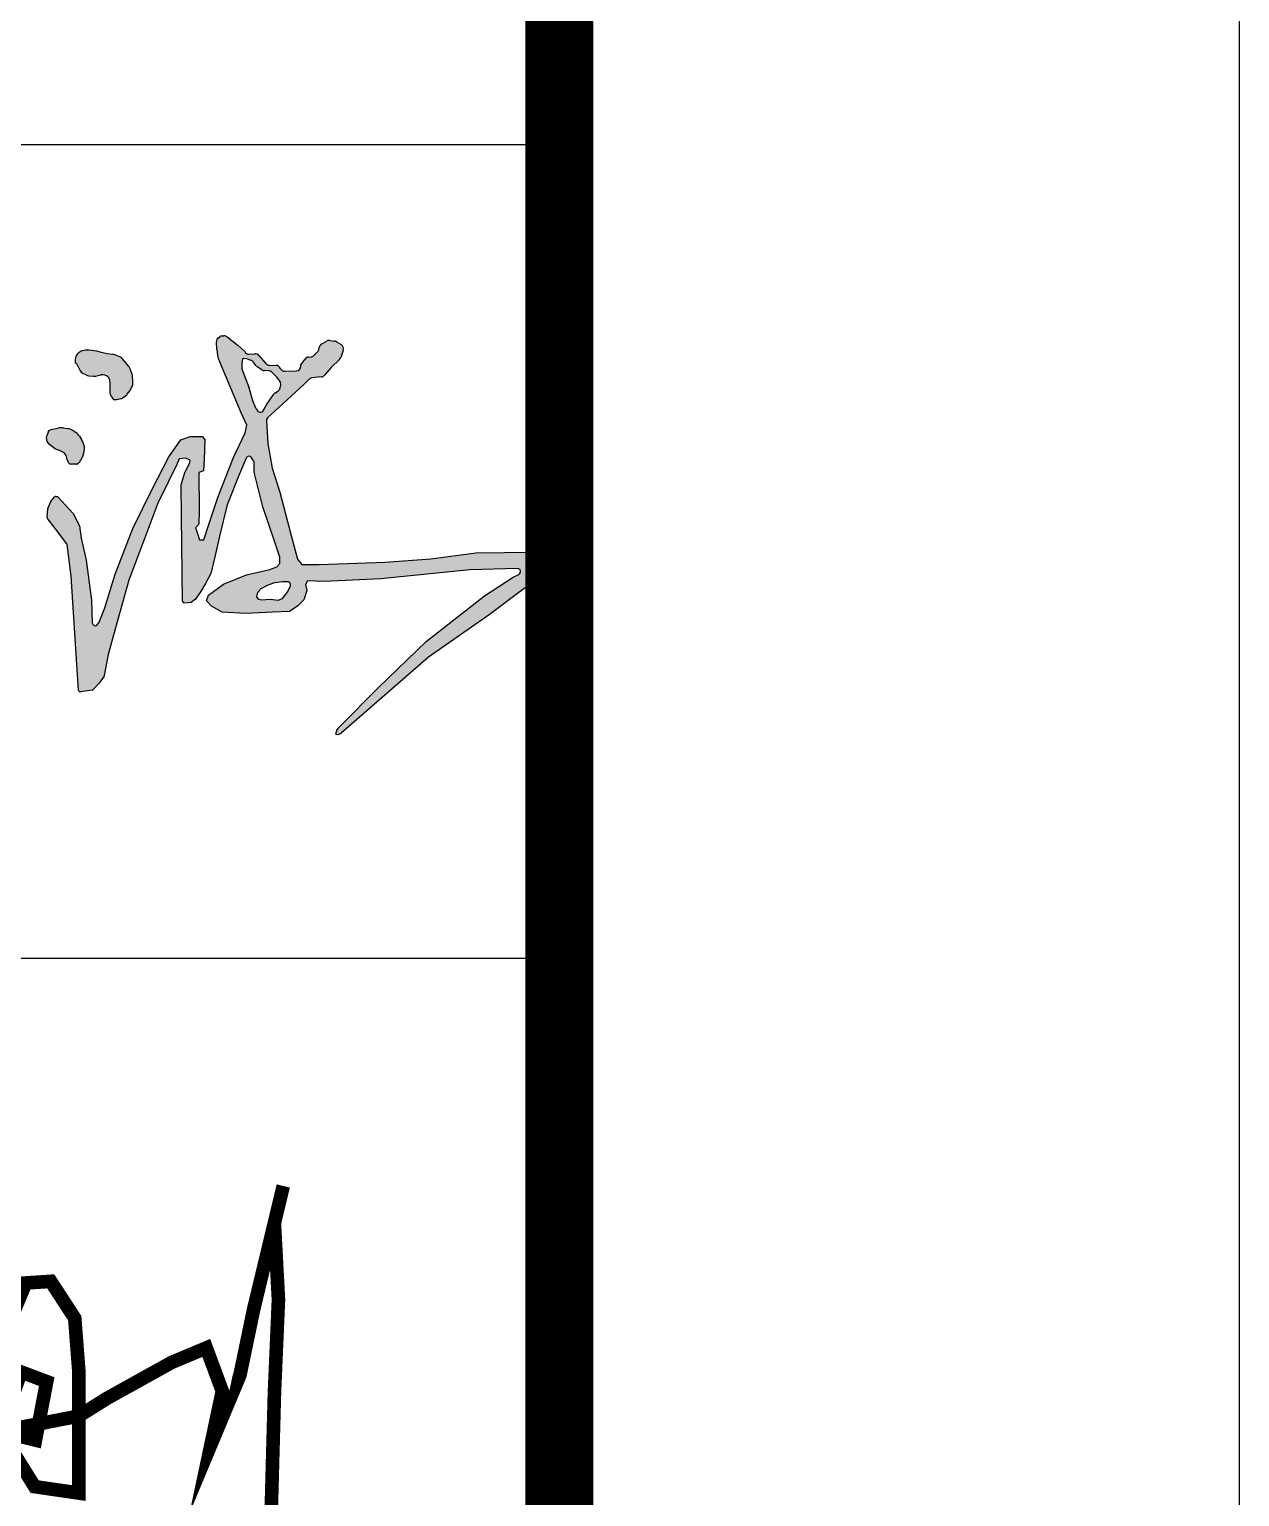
# Model space of a CAD drawing. Extents: x 69728788 to 149766163, y 20718153 to 43663798.
# Drawn here: x 74929901 to 74932569, y 21256933 to 21260166 of the extents above; entities that cross this region are included whole.
import ezdxf

# ---------------------------------------------------------------- set-up
doc = ezdxf.new("R2010")
doc.units = 0
doc.header["$LTSCALE"] = 1000
doc.header["$MEASUREMENT"] = 0
doc.layers.get('0').update_dxf_attribs({"linetype": 'CONTINUOUS'})
for name, color, linetype in [('PUB_TITLE', 4, 'CONTINUOUS'), ('图框', 253, 'CONTINUOUS'), ('签名', 7, 'CONTINUOUS')]:
    doc.layers.add(name, color=color, linetype=linetype)

# ---------------------------------------------------------------- blocks, each defined once
blk = doc.blocks.new('新块.dwgASFDFDD')
at = {"layer": '签名'}
h = blk.add_hatch(color=256, dxfattribs=at)
h.paths.add_polyline_path([(96656.3, 22585.8, -0.161092), (96657.7, 22581.3), (96657.7, 22560.9, 0.059171), (96658, 22559.2), (96677.6, 22477.8), (96706.1, 22395.5), (96718, 22360), (96718, 22345.8), (96710.9, 22338), (96694.3, 22331.6), (96639.8, 22319), (96586.1, 22296.9), (96550.6, 22271.7), (96545.9, 22258.3), (96557.7, 22245.7), (96583, 22231.5), (96638.2, 22228.3), (96700.6, 22231.5), (96740.1, 22233), (96759.8, 22246.5), (96774, 22260.7), (96781.1, 22282.7), (96778, 22296.2), (96782.7, 22304.8), (96821.4, 22303.3), (96954, 22309.6), (97161.8, 22330.9), (97273.8, 22333.9), (97279.4, 22331.6), (97280.2, 22328.5, -0.351664), (97276.3, 22319.9), (97263.6, 22313.6), (97196.1, 22269.8), (97059.8, 22162.9), (96948.4, 22056), (96857.2, 21963.8), (96853, 21959.6, 0.182737), (96849.6, 21951), (96849.6, 21945.2), (96855.3, 21946.1, 0.107749), (96860.9, 21949.1), (96878.8, 21964.4), (97065.5, 22126.9), (97207.3, 22225.9), (97283.2, 22282.4, -0.146318), (97299.5, 22290.8), (97318.5, 22297.7), (97363.9, 22322.9), (97389.8, 22345.4), (97387.6, 22356.7), (97366.2, 22366.8), (97309.9, 22372.4), (97175.9, 22370.2), (97070.9, 22356.7), (96964, 22348.8), (96809.7, 22343.2), (96769.2, 22343.2), (96759, 22355.6), (96744.4, 22410.7), (96717.9, 22512.5), (96699.6, 22568), (96689.7, 22625.7), (96686.5, 22678.7, -0.229187), (96690.2, 22687.8), (96716.4, 22711.2), (96772.7, 22763.3), (96786.1, 22776.1, -0.163206), (96792.6, 22779.2), (96814.9, 22781.8, 0.182466), (96822, 22785.4), (96838.1, 22803.4), (96857.5, 22822.7, 0.112028), (96860.1, 22826.9), (96866.1, 22843.8, 0.355152), (96861.3, 22857.2), (96850.1, 22864, 0.105653), (96845.6, 22865.6), (96834.7, 22866.9, 0.158327), (96827.9, 22865.6), (96815.5, 22858.7, 0.229319), (96809.8, 22850.7), (96809.1, 22846.9, -0.149826), (96806.2, 22841), (96797.9, 22832.3, -0.170427), (96791.3, 22828.9), (96784.5, 22827.9, 0.205569), (96776.9, 22823.4), (96767.1, 22809.7), (96766.9, 22806.7, -0.389723), (96756, 22796), (96729.4, 22795.2, -0.298366), (96718.9, 22801.6), (96718.6, 22802, 0.282824), (96708.8, 22808.5), (96693.3, 22808.9, -0.213806), (96685, 22812.8), (96668.7, 22832, 0.241802), (96659.2, 22836), (96646.2, 22834.9, -0.296225), (96635.5, 22840.7), (96634.7, 22842.1), (96619.9, 22855.4), (96594.5, 22875.3, 0.183189), (96586.8, 22877.7), (96583.1, 22877.4, 0.143474), (96577.2, 22875.3), (96574.1, 22873, 0.248651), (96569.5, 22863.5), (96570.1, 22845.4, 0.093275), (96576.3, 22818.4), (96593.2, 22779.3), (96627, 22697.7), (96640.3, 22668.8), (96636.8, 22651.3), (96609.2, 22593.3), (96573.3, 22501.8), (96550.8, 22434.3), (96540.2, 22400.6), (96529.7, 22400.6), (96524, 22418.1), (96520.5, 22428.7), (96528.3, 22437.1), (96529, 22470.2), (96528.3, 22558.1), (96538.8, 22562.3), (96540.9, 22588.3), (96542.3, 22634.8), (96536.7, 22642.5), (96507.9, 22642.5), (96486, 22634.8), (96457.9, 22594.7), (96419.9, 22520.8), (96374, 22427.7), (96332.5, 22320.8), (96308.6, 22242.1), (96295.2, 22207.6), (96288.6, 22201, -0.398668), (96283.4, 22200.8), (96280.2, 22203.7, -0.202683), (96279, 22206.4), (96276.9, 22259.6), (96264.9, 22353.2), (96253, 22404.7), (96249.4, 22433.6), (96234.7, 22462.4), (96197.3, 22501.8), (96193.9, 22502.4, 0.27777), (96190.3, 22501), (96181.8, 22490.1), (96175.4, 22474.1, 0.073618), (96175.1, 22473), (96173.4, 22453.3, 0.189344), (96174.2, 22450.7), (96193.1, 22426.4), (96220, 22391), (96229.9, 22316), (96244.7, 22085.4), (96247, 22049.2, 0.436729), (96251.3, 22045.8), (96278.8, 22049.7, 0.16879), (96281, 22050.8), (96295.1, 22065.6), (96306.5, 22082.4, 0.102966), (96307.1, 22083.8), (96316.4, 22132.7), (96338.5, 22214.7), (96364.6, 22306.5), (96399.4, 22399.6), (96432.6, 22486.6), (96456.3, 22535.5), (96476.8, 22577.3), (96482.4, 22589.9), (96498.1, 22591.5), (96507.6, 22586.8), (96506.8, 22581.2), (96495.8, 22558.4), (96487.1, 22529.2), (96487.9, 22455), (96490.3, 22257.6), (96494.2, 22252.9), (96510, 22254.5), (96520.3, 22262.4), (96533.7, 22281.3), (96544, 22298.6), (96556.6, 22322.3), (96566.2, 22364.4), (96576.4, 22409.4), (96594.6, 22482.7), (96623, 22555.3), (96638.6, 22591.6, -0.469667), (96649.6, 22594.8)])
h.paths.add_polyline_path([(96672.9, 22699.1, -0.288827), (96665.1, 22702.9), (96662.1, 22707, -0.065977), (96660.7, 22709.6), (96654.1, 22726.7), (96645.3, 22756.6, 0.044379), (96644.6, 22758.4, -0.024291), (96645, 22757.4), (96629.2, 22798.5, -0.091237), (96628.5, 22802.5), (96628.4, 22812.8), (96630, 22823.6), (96634.4, 22824.8), (96640.4, 22823.6), (96650.1, 22820.4, -0.144533), (96655.3, 22816.8), (96662.6, 22807.7, 0.074132), (96665, 22805.4), (96675.5, 22798.3, 0.138918), (96681.3, 22796.3), (96692.2, 22795.8, -0.194331), (96699.9, 22792.3), (96711.2, 22780.2), (96717.7, 22771.5, -0.202294), (96719.7, 22763), (96718.6, 22756.4, -0.204654), (96713.8, 22749), (96706.4, 22743.9, 0.089425), (96703.5, 22741.1), (96687.4, 22718.3), (96679.1, 22704.1), (96676.8, 22700.2)], flags=16)
h.paths.add_polyline_path([(96724.9, 22303.7), (96738, 22303.3), (96742.2, 22299.5), (96742.2, 22291.6), (96734.7, 22278.9), (96722.5, 22263), (96714.1, 22259.3), (96694.9, 22261.1), (96674.7, 22259.7), (96668.7, 22261.6), (96664, 22267.2), (96664.4, 22272.8), (96666.9, 22279.4), (96673.8, 22287.3), (96690.2, 22295.8), (96705.6, 22301.4)], flags=16)
h.paths.add_polyline_path([(96315.9, 22781.5), (96319.3, 22775.3), (96320.4, 22764.9), (96319.9, 22747.1, 0.170281), (96323.7, 22735.3), (96328.5, 22729.1), (96336.6, 22728.6), (96346, 22731.1, 0.103189), (96352.9, 22734.5), (96357.7, 22738.3, 0.062296), (96361, 22741.6), (96366.8, 22749.1), (96372.1, 22759.3, 0.141144), (96374.1, 22769.4), (96372.8, 22785.3), (96367.5, 22800.5, 0.087273), (96364.3, 22806.2), (96350.7, 22822.9, 0.128318), (96343.1, 22828.4), (96331.4, 22833, 0.060575), (96327.1, 22834.2), (96313.5, 22836), (96300.3, 22839), (96289.7, 22842), (96271.3, 22844.5), (96263.2, 22844.1), (96253.4, 22841.6), (96250.7, 22840.4, 0.142069), (96242.7, 22833.6), (96240.6, 22830.5), (96239.3, 22822), (96239.3, 22815.6), (96241.9, 22813), (96249.8, 22797.8, 0.158988), (96258.1, 22789.6), (96264.4, 22786.4, 0.091187), (96270.9, 22784.5), (96281.6, 22783.5, 0.078859), (96287.5, 22783.8), (96298.2, 22786.2), (96300.6, 22786.5, -0.22636)], flags=17)
h.paths.add_polyline_path([(96202, 22609.3), (96213.4, 22604.4), (96217.7, 22597.9), (96220.4, 22588.7), (96224.3, 22580.1, 0.295053), (96227.7, 22577.9), (96242.5, 22577.9, 0.162181), (96244.7, 22578.6), (96246.6, 22580, 0.119743), (96252.2, 22586.9), (96257.1, 22596.9, 0.078472), (96258.8, 22602.5), (96260.4, 22613.9), (96260.2, 22619.9, 0.110904), (96254.2, 22635.2), (96249.1, 22642.8, 0.087686), (96240, 22652.2), (96237, 22654.4, 0.119431), (96220.6, 22661.1), (96211.2, 22662.5, 0.087256), (96198.2, 22662.2), (96185.7, 22659.7), (96183, 22659.1), (96178.1, 22656.4), (96176.1, 22652.6, 0.064845), (96172.7, 22643.6), (96171.6, 22639.1), (96173.3, 22630.4), (96179.2, 22623.9), (96193.3, 22613.1)])
for p, q in [((96583.1, 22877.4), (96586.8, 22877.7)), ((96263.2, 22844.1), (96253.4, 22841.6)), ((96271.3, 22844.5), (96263.2, 22844.1)), ((96289.7, 22842), (96271.3, 22844.5)), ((96570.1, 22845.4), (96569.5, 22863.5)), ((96574.1, 22873), (96577.2, 22875.3)), ((96594.5, 22875.3), (96619.9, 22855.4)), ((96619.9, 22855.4), (96634.7, 22842.1)), ((96809.1, 22846.9), (96809.8, 22850.7)), ((96815.5, 22858.7), (96827.9, 22865.6)), ((96834.7, 22866.9), (96845.6, 22865.6)), ((96850.1, 22864), (96861.3, 22857.2)), ((96866.1, 22843.8), (96860.1, 22826.9)), ((96240.6, 22830.5), (96239.3, 22822)), ((96239.3, 22822), (96239.3, 22815.6)), ((96239.3, 22815.6), (96241.9, 22813)), ((96242.7, 22833.6), (96240.6, 22830.5)), ((96241.9, 22813), (96249.8, 22797.8)), ((96253.4, 22841.6), (96250.7, 22840.4)), ((96300.3, 22839), (96289.7, 22842)), ((96313.5, 22836), (96300.3, 22839)), ((96327.1, 22834.2), (96313.5, 22836)), ((96343.1, 22828.4), (96331.4, 22833)), ((96364.3, 22806.2), (96350.7, 22822.9)), ((96593.2, 22779.3), (96576.3, 22818.4)), ((96628.5, 22811.9), (96628.5, 22802.5)), ((96630, 22823.6), (96628.6, 22813.6)), ((96634.4, 22824.8), (96630, 22823.6)), ((96640.4, 22823.6), (96634.4, 22824.8)), ((96634.7, 22842.1), (96635.5, 22840.7)), ((96650.1, 22820.4), (96640.4, 22823.6)), ((96646.2, 22834.9), (96659.2, 22836)), ((96662.6, 22807.7), (96655.3, 22816.8)), ((96668.7, 22832), (96685, 22812.8)), ((96693.3, 22808.9), (96708.8, 22808.5)), ((96766.9, 22806.7), (96767.1, 22809.7)), ((96767.1, 22809.7), (96776.9, 22823.4)), ((96784.5, 22827.9), (96791.3, 22828.9)), ((96797.9, 22832.3), (96806.2, 22841)), ((96857.5, 22822.7), (96838.1, 22803.4)), ((96258.1, 22789.6), (96264.4, 22786.4)), ((96270.9, 22784.5), (96281.6, 22783.5)), ((96287.5, 22783.8), (96298.2, 22786.2)), ((96298.2, 22786.2), (96300.6, 22786.5)), ((96315.9, 22781.5), (96319.3, 22775.3)), ((96319.3, 22775.3), (96320.4, 22764.9)), ((96372.8, 22785.3), (96367.5, 22800.5)), ((96374.1, 22769.4), (96372.8, 22785.3)), ((96627, 22697.7), (96593.2, 22779.3)), ((96629.2, 22798.5), (96645, 22757.4)), ((96675.5, 22798.3), (96665, 22805.4)), ((96692.2, 22795.8), (96681.3, 22796.3)), ((96711.2, 22780.2), (96699.9, 22792.3)), ((96717.7, 22771.5), (96711.2, 22780.2)), ((96718.6, 22802), (96718.9, 22801.6)), ((96729.4, 22795.2), (96756, 22796)), ((96786.1, 22776.1), (96772.7, 22763.3)), ((96814.9, 22781.8), (96792.6, 22779.2)), ((96838.1, 22803.4), (96822, 22785.4)), ((96320.4, 22764.9), (96319.9, 22747.1)), ((96361, 22741.6), (96366.8, 22749.1)), ((96366.8, 22749.1), (96372.1, 22759.3)), ((96645.3, 22756.6), (96654.1, 22726.7)), ((96687.4, 22718.3), (96703.5, 22741.1)), ((96706.4, 22743.9), (96713.8, 22749)), ((96772.7, 22763.3), (96716.4, 22711.2)), ((96718.6, 22756.4), (96719.7, 22763)), ((96323.7, 22735.3), (96328.5, 22729.1)), ((96328.5, 22729.1), (96336.6, 22728.6)), ((96336.6, 22728.6), (96346, 22731.1)), ((96352.9, 22734.5), (96357.7, 22738.3)), ((96654.1, 22726.7), (96660.7, 22709.6)), ((96662.1, 22707), (96665.1, 22702.9)), ((96679.1, 22704.1), (96687.4, 22718.3)), ((96716.4, 22711.2), (96690.2, 22687.8)), ((96640.3, 22668.8), (96627, 22697.7)), ((96672.9, 22699.1), (96676.8, 22700.2)), ((96676.8, 22700.2), (96679.1, 22704.1)), ((96686.5, 22678.7), (96689.7, 22625.7)), ((96171.6, 22639.1), (96172.7, 22643.6)), ((96173.3, 22630.4), (96171.6, 22639.1)), ((96176.1, 22652.6), (96178.1, 22656.4)), ((96178.1, 22656.4), (96183, 22659.1)), ((96183, 22659.1), (96185.7, 22659.7)), ((96185.7, 22659.7), (96198.2, 22662.2)), ((96211.2, 22662.5), (96220.6, 22661.1)), ((96237, 22654.4), (96240, 22652.2)), ((96249.1, 22642.8), (96254.2, 22635.2)), ((96486, 22634.8), (96507.9, 22642.5)), ((96507.9, 22642.5), (96536.7, 22642.5)), ((96536.7, 22642.5), (96542.3, 22634.8)), ((96609.2, 22593.3), (96636.8, 22651.3)), ((96636.8, 22651.3), (96640.3, 22668.8)), ((96179.2, 22623.9), (96173.3, 22630.4)), ((96193.3, 22613.1), (96179.2, 22623.9)), ((96202, 22609.3), (96193.3, 22613.1)), ((96213.4, 22604.4), (96202, 22609.3)), ((96217.7, 22597.9), (96213.4, 22604.4)), ((96260.4, 22613.9), (96258.8, 22602.5)), ((96260.2, 22619.9), (96260.4, 22613.9)), ((96457.9, 22594.7), (96486, 22634.8)), ((96542.3, 22634.8), (96540.9, 22588.3)), ((96689.7, 22625.7), (96699.6, 22568)), ((96220.4, 22588.7), (96217.7, 22597.9)), ((96224.3, 22580.1), (96220.4, 22588.7)), ((96242.5, 22577.9), (96227.7, 22577.9)), ((96246.6, 22580), (96244.7, 22578.6)), ((96257.1, 22596.9), (96252.2, 22586.9)), ((96419.9, 22520.8), (96457.9, 22594.7)), ((96476.8, 22577.3), (96456.3, 22535.5)), ((96482.4, 22589.9), (96476.8, 22577.3)), ((96498.1, 22591.5), (96482.4, 22589.9)), ((96495.8, 22558.4), (96506.8, 22581.2)), ((96507.6, 22586.8), (96498.1, 22591.5)), ((96506.8, 22581.2), (96507.6, 22586.8)), ((96540.9, 22588.3), (96538.8, 22562.3)), ((96573.3, 22501.8), (96609.2, 22593.3)), ((96638.6, 22591.6), (96623, 22555.3)), ((96650.4, 22593.8), (96649.3, 22595.1)), ((96656.3, 22585.6), (96650.4, 22593.8)), ((96657.7, 22560.9), (96657.7, 22581.3)), ((96456.3, 22535.5), (96432.6, 22486.6)), ((96487.1, 22529.2), (96495.8, 22558.4)), ((96538.8, 22562.3), (96528.3, 22558.1)), ((96528.3, 22558.1), (96529, 22470.2)), ((96623, 22555.3), (96594.6, 22482.7)), ((96677.6, 22477.8), (96658, 22559.2)), ((96699.6, 22568), (96717.9, 22512.5)), ((96181.8, 22490.1), (96190.3, 22501)), ((96193.9, 22502.4), (96197.3, 22501.8)), ((96197.3, 22501.8), (96234.7, 22462.4)), ((96374, 22427.7), (96419.9, 22520.8)), ((96487.9, 22455), (96487.1, 22529.2)), ((96550.8, 22434.3), (96573.3, 22501.8)), ((96717.9, 22512.5), (96744.4, 22410.7)), ((96173.4, 22453.3), (96175.1, 22473)), ((96175.4, 22474.1), (96181.8, 22490.1)), ((96432.6, 22486.6), (96399.4, 22399.6)), ((96529, 22470.2), (96528.3, 22437.1)), ((96594.6, 22482.7), (96576.4, 22409.4)), ((96706.1, 22395.5), (96677.6, 22477.8)), ((96193.1, 22426.4), (96174.2, 22450.7)), ((96234.7, 22462.4), (96249.4, 22433.6)), ((96249.4, 22433.6), (96253, 22404.7)), ((96490.3, 22257.6), (96487.9, 22455)), ((96528.3, 22437.1), (96520.5, 22428.7)), ((96540.2, 22400.6), (96550.8, 22434.3)), ((96219.4, 22391.8), (96193.1, 22426.4)), ((96253, 22404.7), (96264.9, 22353.2)), ((96332.5, 22320.8), (96374, 22427.7)), ((96399.4, 22399.6), (96364.6, 22306.5)), ((96520.5, 22428.7), (96524, 22418.1)), ((96524, 22418.1), (96529.7, 22400.6)), ((96529.7, 22400.6), (96540.2, 22400.6)), ((96576.4, 22409.4), (96566.2, 22364.4)), ((96744.4, 22410.7), (96759, 22355.6)), ((96229.9, 22316), (96220.1, 22390)), ((96566.2, 22364.4), (96556.6, 22322.3)), ((96718, 22360), (96706.1, 22395.5)), ((97070.9, 22356.7), (97175.9, 22370.2)), ((97175.9, 22370.2), (97309.9, 22372.4)), ((97309.9, 22372.4), (97366.2, 22366.8)), ((97366.2, 22366.8), (97387.6, 22356.7)), ((96264.9, 22353.2), (96276.9, 22259.6)), ((96639.8, 22319), (96694.3, 22331.6)), ((96694.3, 22331.6), (96710.9, 22338)), ((96710.9, 22338), (96718, 22345.8)), ((96718, 22345.8), (96718, 22360)), ((96759, 22355.6), (96769.2, 22343.2)), ((96769.2, 22343.2), (96809.7, 22343.2)), ((96809.7, 22343.2), (96964, 22348.8)), ((97161.8, 22330.9), (96954, 22309.6)), ((96964, 22348.8), (97070.9, 22356.7)), ((97273.8, 22333.9), (97161.8, 22330.9)), ((97279.4, 22331.6), (97273.8, 22333.9)), ((97280.2, 22328.5), (97279.4, 22331.6)), ((97389.8, 22345.4), (97363.9, 22322.9)), ((97387.6, 22356.7), (97389.8, 22345.4)), ((96244.7, 22085.4), (96229.9, 22316)), ((96308.6, 22242.1), (96332.5, 22320.8)), ((96364.6, 22306.5), (96338.5, 22214.7)), ((96544, 22298.6), (96533.7, 22281.3)), ((96556.6, 22322.3), (96544, 22298.6)), ((96550.6, 22271.7), (96586.1, 22296.9)), ((96586.1, 22296.9), (96639.8, 22319)), ((96673.8, 22287.3), (96690.2, 22295.8)), ((96690.2, 22295.8), (96705.6, 22301.4)), ((96705.6, 22301.4), (96724.9, 22303.7)), ((96724.9, 22303.7), (96738, 22303.3)), ((96738, 22303.3), (96742.2, 22299.5)), ((96742.2, 22299.5), (96742.2, 22291.6)), ((96782.7, 22304.8), (96778, 22296.2)), ((96778, 22296.2), (96781.1, 22282.7)), ((96821.4, 22303.3), (96782.7, 22304.8)), ((96954, 22309.6), (96821.4, 22303.3)), ((97196.1, 22269.8), (97263.6, 22313.6)), ((97263.6, 22313.6), (97276.3, 22319.9)), ((97318.5, 22297.7), (97299.5, 22290.8)), ((97363.9, 22322.9), (97318.5, 22297.7)), ((96276.9, 22259.6), (96279, 22206.4)), ((96520.3, 22262.4), (96510, 22254.5)), ((96533.7, 22281.3), (96520.3, 22262.4)), ((96545.9, 22258.3), (96550.6, 22271.7)), ((96664, 22267.2), (96664.4, 22272.8)), ((96668.7, 22261.6), (96664, 22267.2)), ((96664.4, 22272.8), (96666.9, 22279.4)), ((96666.9, 22279.4), (96673.8, 22287.3)), ((96674.7, 22259.7), (96668.7, 22261.6)), ((96694.9, 22261.1), (96674.7, 22259.7)), ((96714.1, 22259.3), (96694.9, 22261.1)), ((96722.5, 22263), (96714.1, 22259.3)), ((96734.7, 22278.9), (96722.5, 22263)), ((96742.2, 22291.6), (96734.7, 22278.9)), ((96774, 22260.7), (96759.8, 22246.5)), ((96781.1, 22282.7), (96774, 22260.7)), ((97059.8, 22162.9), (97196.1, 22269.8)), ((97283.2, 22282.4), (97207.3, 22225.9)), ((96295.5, 22208.3), (96308.6, 22242.1)), ((96494.2, 22252.9), (96490.3, 22257.6)), ((96510, 22254.5), (96494.2, 22252.9)), ((96557.7, 22245.7), (96545.9, 22258.3)), ((96583, 22231.5), (96557.7, 22245.7)), ((96638.2, 22228.3), (96583, 22231.5)), ((96700.6, 22231.5), (96638.2, 22228.3)), ((96740.1, 22233), (96700.6, 22231.5)), ((96759.8, 22246.5), (96740.1, 22233)), ((97207.3, 22225.9), (97065.5, 22126.9)), ((96280.2, 22203.7), (96283.4, 22200.8)), ((96288.6, 22201), (96294.6, 22207)), ((96338.5, 22214.7), (96316.4, 22132.7)), ((96948.4, 22056), (97059.8, 22162.9)), ((96316.4, 22132.7), (96307.1, 22083.8)), ((97065.5, 22126.9), (96878.8, 21964.4)), ((96247, 22049.2), (96244.7, 22085.4)), ((96295.1, 22065.6), (96281, 22050.8)), ((96306.5, 22082.4), (96295.1, 22065.6)), ((96857.2, 21963.8), (96948.4, 22056)), ((96278.8, 22049.7), (96251.3, 22045.8)), ((96849.6, 21945.2), (96849.6, 21951)), ((96853, 21959.6), (96857.2, 21963.8)), ((96878.8, 21964.4), (96860.9, 21949.1)), ((96855.3, 21946.1), (96849.6, 21945.2))]:
    blk.add_line(p, q)
for centre, radius, start, end in [((96583.8, 22866.2), 11.2, 93.5735, 126.2324), ((96587.5, 22866.4), 11.3, 52.0502, 93.5735), ((96580.7, 22863.9), 11.3, 126.2324, 182.0863), ((96645.1, 22848.1), 75, 182.0863, 203.4016), ((96798.1, 22848.7), 11.2, 316.4464, 350.5304), ((96820.9, 22848.9), 11.2, 118.8676, 170.5304), ((96833.3, 22855.8), 11.3, 82.8805, 118.8676), ((96844.2, 22854.4), 11.3, 58.7562, 82.8805), ((96855.5, 22847.6), 11.2, 340.5459, 58.7562), ((96258.3, 22823.2), 18.7, 113.9458, 146.2892), ((96324.5, 22815.6), 18.8, 68.4441, 82.3099), ((96336.2, 22811), 18.8, 39.1957, 68.4441), ((96639.7, 22812), 11.2, 171.8636, 180.1478), ((96645.3, 22846.1), 11.2, 208.6294, 274.6318), ((96646.5, 22809.8), 11.3, 38.6817, 71.5785), ((96660.1, 22824.7), 11.2, 40.2585, 94.6318), ((96693.6, 22820.1), 11.2, 220.2585, 268.5324), ((96708.5, 22797.2), 11.3, 25.3636, 88.5324), ((96786, 22816.8), 11.3, 97.7592, 144.2248), ((96789.8, 22840), 11.3, 277.7592, 316.4464), ((96849.5, 22830.6), 11.3, 314.9775, 340.5459), ((96266.4, 22806.4), 18.8, 207.3179, 243.4529), ((96272.8, 22803.2), 18.8, 243.4529, 264.2939), ((96283.4, 22802.1), 18.8, 264.2939, 282.3297), ((96303, 22767.9), 18.7, 46.5706, 97.5887), ((96349.8, 22794.3), 18.8, 19.2447, 39.1957), ((96639.7, 22802.5), 11.2, 180.1478, 200.9999), ((96671.3, 22814.7), 11.3, 218.6817, 235.6406), ((96681.9, 22807.6), 11.3, 235.6406, 267.2758), ((96691.7, 22784.6), 11.2, 43.2867, 87.2758), ((96729, 22806.4), 11.3, 205.3636, 271.8169), ((96755.7, 22807.3), 11.2, 271.8169, 356.9849), ((96793.9, 22768), 11.3, 96.6274, 133.7045), ((96813.6, 22793), 11.3, 276.6274, 317.9904), ((96338.7, 22746.6), 18.8, 178.6017, 217.2565), ((96346.2, 22753.1), 18.7, 308.0252, 322.284), ((96355.4, 22767.9), 18.7, 332.6318, 4.7674), ((96634.5, 22753.4), 11.2, 16.4017, 20.9999), ((96712.7, 22734.6), 11.3, 124.266, 144.7064), ((96707.5, 22758.2), 11.3, 304.266, 350.5303), ((96708.6, 22764.8), 11.3, 350.5303, 36.2753), ((96341.3, 22749.2), 18.8, 284.4594, 308.0252), ((96671.2, 22713.7), 11.3, 201.1764, 216.2753), ((96672, 22707.2), 8.12, 211.9977, 276.4383), ((96697.7, 22679.4), 11.3, 131.8555, 183.4896), ((96209.2, 22635), 37.5, 151.9088, 166.7495), ((96205.6, 22625.4), 37.5, 81.3541, 101.3013), ((96215, 22624), 37.5, 54.1116, 81.3541), ((96218, 22621.8), 37.5, 34.0668, 54.1116), ((96223.1, 22614.2), 37.5, 8.7529, 34.0668), ((96240.2, 22605.1), 18.8, 334.1614, 352.109), ((96227.7, 22581.6), 3.75, 204.2445, 270), ((96242.5, 22581.6), 3.75, 270, 306.8483), ((96235.3, 22595), 18.7, 306.8483, 334.1614), ((96645.5, 22588.6), 7.5, 59.0561, 156.7851), ((96650.2, 22581.3), 7.5, 0, 35.5589), ((96665.2, 22560.9), 7.5, 180, 193.5452), ((96193.3, 22498.7), 3.75, 80.0085, 142.1032), ((96178.9, 22472.7), 3.75, 158.1684, 175.0099), ((96177.1, 22453), 3.75, 175.0099, 217.8968), ((96216.4, 22389.5), 3.75, 7.5297, 37.2565), ((97272.9, 22326.6), 7.5, 296.5471, 14.0468), ((97305.5, 22259.2), 32.2, 100.7212, 134.0184), ((96282.7, 22206.5), 3.75, 182.2043, 228.0351), ((96285.9, 22203.6), 3.75, 228.0351, 314.9775), ((96292, 22209.7), 3.75, 314.9775, 338.7908), ((96303.4, 22084.5), 3.75, 325.6922, 349.2074), ((96250.8, 22049.5), 3.75, 183.7547, 278.1238), ((96278.3, 22053.4), 3.75, 278.1238, 316.4464), ((96862.7, 21950.7), 13.1, 137.3847, 178.8078), ((96851.1, 21960.5), 15, 285.8705, 310.4699)]:
    blk.add_arc(centre, radius, start, end)
blk = doc.blocks.new('zg')
at = {"const_width": 20}
for points in [[(74430854.2, 21981579), (74430797.2, 21981570.1), (74430797.2, 21981570.1), (74430815.2, 21981514.6), (74430878.3, 21981501.1), (74430878.3, 21981501.1), (74430879.8, 21981462.1), (74430858.7, 21981399.1), (74430834.7, 21981336.1), (74430807.7, 21981292.6), (74430783.7, 21981246.1), (74430857.2, 21981243.1), (74430857.2, 21981243.1), (74430888.8, 21981226.6), (74430869.2, 21981180.2), (74430833.2, 21981130.7), (74430758.2, 21981069.2), (74430798.4, 21981078.2), (74430853.1, 21981121.2), (74430869.2, 21981180.2)], [(74430373.2, 21981544.1), (74430434.1, 21981504), (74430465.4, 21981498.8), (74430523.3, 21981498), (74430555.3, 21981498.8), (74430591.7, 21981490.6), (74430611, 21981470.6), (74430599.1, 21981446.1), (74430550.1, 21981398.5), (74430510.9, 21981316.7), (74430486, 21981297.6), (74430486, 21981259.6), (74430505, 21981218), (74430527.6, 21981128.7), (74430519.3, 21981083.5), (74430494.3, 21981033.6), (74430466.9, 21980986.1), (74430453.9, 21980954), (74430443.2, 21980919.6), (74430449.1, 21980854.2), (74430471.7, 21980804.3), (74430520.5, 21980727.9), (74430568, 21980649.4), (74430568, 21980649.4), (74430583.1, 21980500.8), (74430580, 21980403.5), (74430558.7, 21980266.6), (74430546.6, 21980138.9), (74430537.4, 21979980.8), (74430507.4, 21980058.8), (74430490.9, 21980103.8), (74430501.4, 21980177.3), (74430517.9, 21980231.2), (74430558.7, 21980266.6), (74430580, 21980403.5)], [(74430755.8, 21980848), (74430747.4, 21980734.2), (74430753.9, 21980704.3), (74430762.3, 21980667.9), (74430775.4, 21980615.7), (74430800.6, 21980601.7), (74430885.6, 21980714.6), (74430940.7, 21980836.8), (74430925.7, 21980884.4), (74430848.2, 21980835), (74430837.9, 21980758.5), (74430873.9, 21980699), (74430909.9, 21980690.3), (74431049.3, 21980798.5), (74431102.3, 21980912.7), (74431128.3, 21981023.4), (74431115.3, 21980968.1), (74431138.9, 21980898.6), (74431146, 21980851.5), (74431143.6, 21980797.3), (74431142.4, 21980875), (74431168.4, 21980966.9), (74431189.6, 21981058.8), (74431217.9, 21981125.9), (74431254.4, 21981128.3), (74431289.7, 21981074.1), (74431295.6, 21980997.5), (74431295.6, 21980930.4), (74431295.6, 21980876.2), (74431295.6, 21980817.3), (74431230.8, 21980826.7), (74431180.1, 21980908), (74431210.8, 21980995.2), (74431248.5, 21980981), (74431232, 21980895.1), (74431180.1, 21980908), (74431295.6, 21980930.4), (74431336.9, 21980956.3), (74431432.4, 21981009.3), (74431483, 21981030.5), (74431506.6, 21980966.9), (74431490.1, 21980889.2), (74431532.5, 21980990.5), (74431552.6, 21981087), (74431596.2, 21981268.4), (74431583.1, 21981213.9), (74431589.1, 21981101.2), (74431583.2, 21980964.5), (74431578.5, 21980791.4), (74431583.2, 21980677.2), (74431583.2, 21980582.9)], [(74430596, 21980901.3), (74430608.1, 21980881.7), (74430633.3, 21980874.3), (74430675.4, 21980887.3), (74430783.7, 21980928.4), (74430887.4, 21980967.6), (74430923.8, 21980986.3), (74430893.9, 21980935.9), (74430859.3, 21980925.6), (74430817.3, 21980909.7), (74430753.8, 21980887.3), (74430678.2, 21980863.1), (74430615.6, 21980849.1), (74430565.2, 21980867.8), (74430596, 21980901.3)]]:
    blk.add_lwpolyline(points, dxfattribs=at)

msp = doc.modelspace()

# ---------------------------------------------------------------- linework, layer by layer
at = {"layer": 'PUB_TITLE'}
msp.add_lwpolyline([(74843468.9, 21216619.3), (74932568.9, 21216619.3), (74932568.9, 21279619.3), (74843468.9, 21279619.3)], close=True, dxfattribs=at)
at = {"layer": 'PUB_TITLE', "const_width": 150}
msp.add_lwpolyline([(74847218.9, 21218119.3), (74931068.9, 21218119.3), (74931068.9, 21278119.3), (74847218.9, 21278119.3)], close=True, dxfattribs=at)
at = {"layer": '图框', "color": 0}
for p, q in [((74922055.1, 21259912.5), (74931068.9, 21259912.5)), ((74922055.1, 21258119.7), (74931068.9, 21258119.7))]:
    msp.add_line(p, q, dxfattribs=at)
at = {"layer": '图框', "color": 0, "const_width": 75}
msp.add_lwpolyline([(74922055.1, 21264992.1), (74931068.9, 21264992.1), (74931068.9, 21249753.3), (74922055.1, 21249753.3)], close=True, dxfattribs=at)

# ---------------------------------------------------------------- block references
at = {"xscale": 1.5, "yscale": 1.5, "zscale": 1.5}
msp.add_blockref('zg', (-36716933.8, -11714284.7), dxfattribs=at)
at = {"layer": '图框', "color": 0, "xscale": 0.9426375031471252, "yscale": 0.9426375031471252, "zscale": 0.9426375000000002}
msp.add_blockref('新块.dwgASFDFDD', (74839283.2, 21237925.7, -1767.4), dxfattribs=at)

doc.saveas('drawing.dxf')
